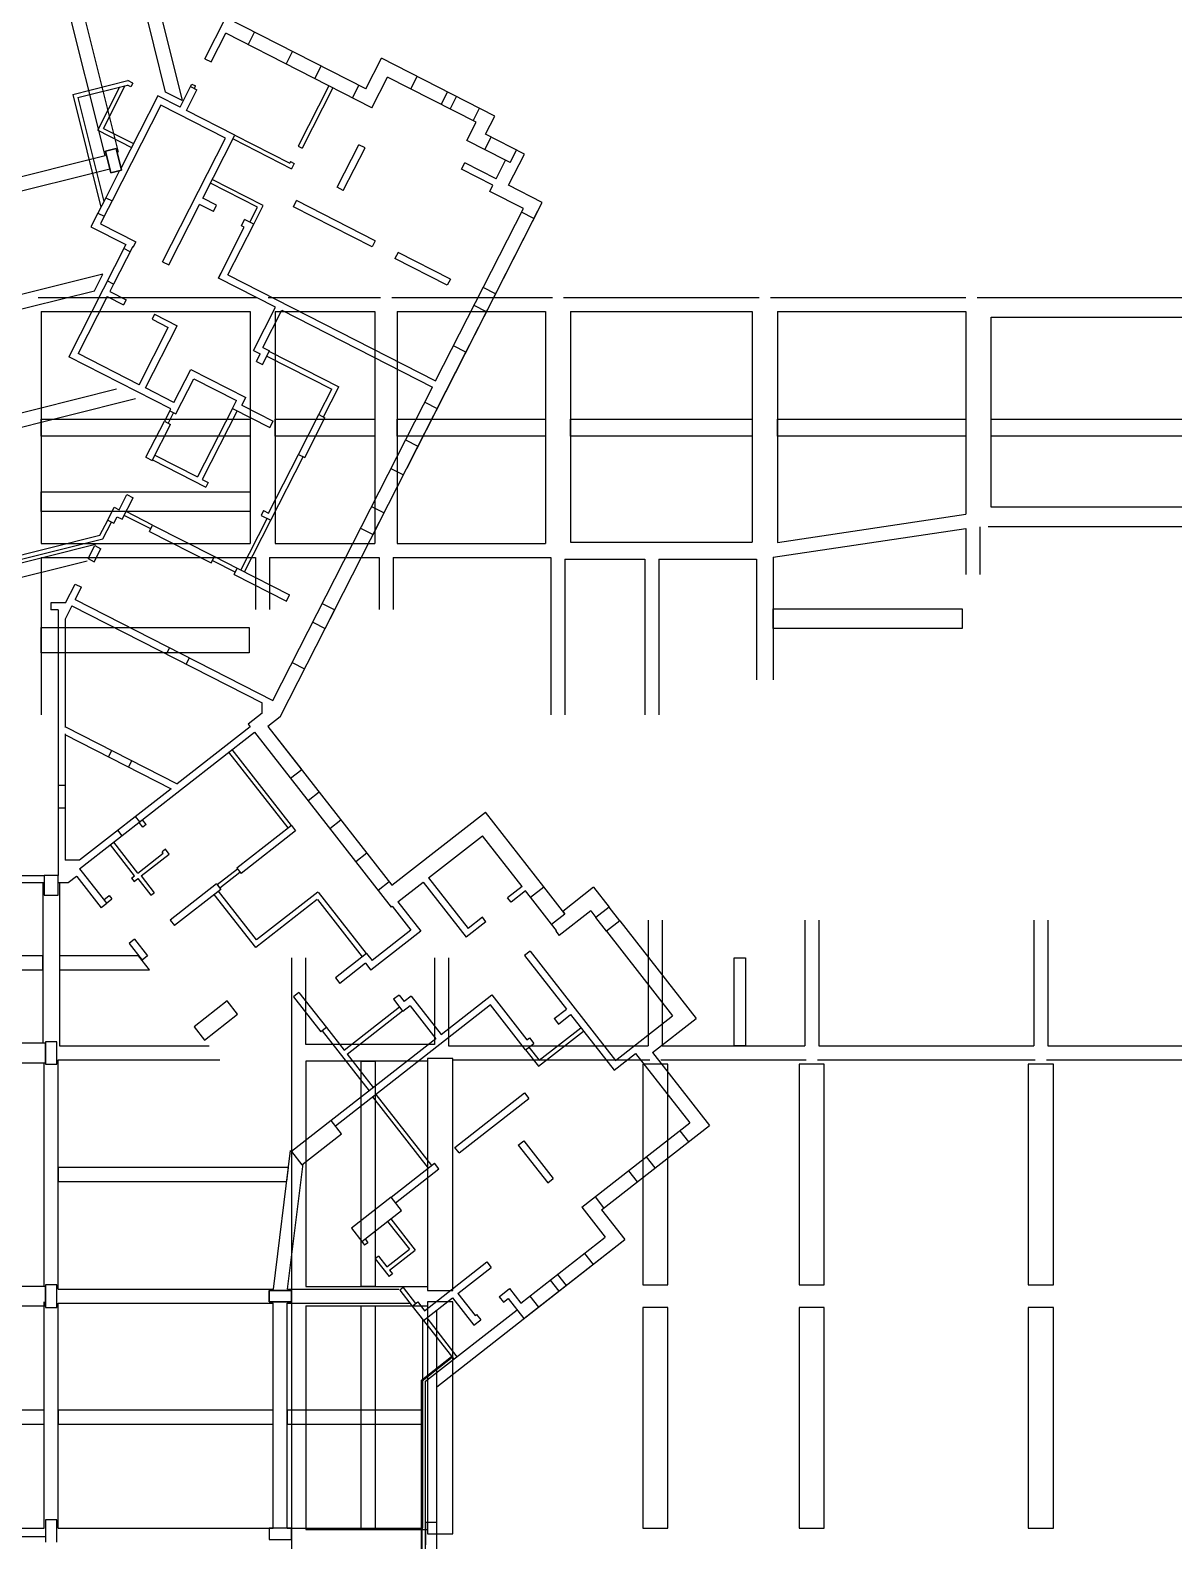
# Model space of a CAD drawing. Header units: metres. Extents: x -681087 to 1033303, y 74272 to 2630761.
# Drawn here: x 173535 to 214460, y 2200554 to 2254584 of the extents above; entities that cross this region are included whole.
import ezdxf

# ---------------------------------------------------------------- set-up
doc = ezdxf.new("R2010")
doc.units = ezdxf.units.M
for name, color, linetype in [('SKELETON_CLEAN', 7, 'Continuous'), ('SKELETON_ISOLATED', 1, 'Continuous'), ('SKELETON_ORIGINAL', 8, 'Continuous')]:
    doc.layers.add(name, color=color, linetype=linetype)

msp = doc.modelspace()

# ---------------------------------------------------------------- linework, layer by layer
at = {"layer": 'SKELETON_CLEAN'}
for p, q in [((178383, 2252373), (176926, 2258214)), ((177411, 2258335), (178973, 2252072)), ((176213, 2250101), (174350, 2257572)), ((176698, 2250222), (174835, 2257693)), ((179786, 2253566), (180535, 2255036)), ((185542, 2252485), (180535, 2255036)), ((180008, 2253453), (180531, 2254477)), ((185761, 2251812), (180531, 2254477)), ((185542, 2252485), (186101, 2253581)), ((190164, 2251511), (186101, 2253581)), ((179786, 2253566), (180008, 2253453)), ((175060, 2252288), (177034, 2252780)), ((175241, 2252178), (177016, 2252621)), ((175956, 2251006), (176744, 2252553)), ((176158, 2251071), (176937, 2252601)), ((177139, 2252558), (177016, 2252621)), ((177208, 2252691), (177034, 2252780)), ((177208, 2252691), (177139, 2252558)), ((178900, 2251829), (179277, 2252568)), ((179277, 2252568), (179323, 2252657)), ((179277, 2252568), (179500, 2252455)), ((179323, 2252657), (179456, 2252589)), ((179411, 2252500), (179456, 2252589)), ((184228, 2252593), (183130, 2250437)), ((184362, 2252525), (183263, 2250369)), ((185761, 2251812), (186319, 2252908)), ((189491, 2251292), (186319, 2252908)), ((175060, 2252288), (176067, 2248249)), ((175241, 2252178), (176170, 2248453)), ((178099, 2252237), (176786, 2249662)), ((178900, 2251829), (178099, 2252237)), ((178973, 2252072), (178383, 2252373)), ((179123, 2251715), (179500, 2252455)), ((178208, 2251901), (176464, 2248480)), ((180524, 2250721), (178208, 2251901)), ((180861, 2250830), (179123, 2251715)), ((189832, 2250860), (190164, 2251511)), ((175956, 2251006), (177159, 2250393)), ((176158, 2251071), (177227, 2250527)), ((189160, 2250642), (189491, 2251292)), ((176225, 2250258), (176613, 2250355)), ((176613, 2250355), (176807, 2249579)), ((178273, 2246301), (180524, 2250721)), ((179712, 2248576), (180861, 2250830)), ((180793, 2250696), (182886, 2249629)), ((180861, 2250830), (182821, 2249831)), ((183130, 2250437), (183263, 2250369)), ((184518, 2248966), (185295, 2250490)), ((184741, 2248853), (185517, 2250376)), ((185517, 2250376), (185295, 2250490)), ((190550, 2249933), (189160, 2250642)), ((191222, 2250152), (189832, 2250860)), ((168645, 2248214), (176213, 2250101)), ((176419, 2249482), (176225, 2250258)), ((182848, 2249885), (182821, 2249831)), ((182848, 2249885), (182982, 2249816)), ((182982, 2249816), (182886, 2249629)), ((188973, 2249614), (189087, 2249837)), ((190209, 2249265), (189087, 2249837)), ((190209, 2249265), (190550, 2249933)), ((190715, 2249849), (190550, 2249933)), ((190655, 2249038), (191222, 2250152)), ((190715, 2249849), (190942, 2250295)), ((168766, 2247729), (176382, 2249628)), ((176735, 2249561), (176242, 2248593)), ((176807, 2249579), (176419, 2249482)), ((190096, 2249042), (188973, 2249614)), ((181673, 2248250), (179984, 2249110)), ((181875, 2248315), (180053, 2249244)), ((184741, 2248853), (184518, 2248966)), ((189982, 2248820), (190096, 2249042)), ((191185, 2248207), (189982, 2248820)), ((191858, 2248425), (190655, 2249038)), ((176242, 2248593), (175960, 2248041)), ((176464, 2248480), (176183, 2247927)), ((176242, 2248593), (176464, 2248480)), ((178495, 2246188), (179599, 2248353)), ((180093, 2248101), (179599, 2248353)), ((180207, 2248324), (179712, 2248576)), ((180093, 2248101), (180207, 2248324)), ((181401, 2247715), (181673, 2248250)), ((181534, 2247647), (181875, 2248315)), ((182954, 2248265), (183068, 2248488)), ((185770, 2246830), (182954, 2248265)), ((185883, 2247053), (183068, 2248488)), ((187022, 2238935), (191858, 2248425)), ((188043, 2242041), (191185, 2248207)), ((175960, 2248041), (175711, 2247551)), ((175960, 2248041), (176183, 2247927)), ((176183, 2247927), (176047, 2247660)), ((176047, 2247660), (177321, 2247011)), ((180608, 2245830), (181534, 2247647)), ((181091, 2247592), (181204, 2247815)), ((181534, 2247647), (181204, 2247815)), ((175711, 2247551), (176958, 2246915)), ((180272, 2245720), (181198, 2247538)), ((181198, 2247538), (181091, 2247592)), ((176958, 2246915), (174915, 2242905)), ((177203, 2246846), (176518, 2245501)), ((177203, 2246846), (177230, 2246832)), ((177230, 2246832), (177321, 2247011)), ((185883, 2247053), (185770, 2246830)), ((186703, 2246635), (186590, 2246413)), ((188574, 2245682), (186703, 2246635)), ((178273, 2246301), (178495, 2246188)), ((188461, 2245459), (186590, 2246413)), ((176138, 2245856), (169637, 2244235)), ((175837, 2245266), (176138, 2245856)), ((176518, 2245501), (176295, 2245614)), ((176518, 2245501), (176386, 2245242)), ((180272, 2245720), (180363, 2245899)), ((182317, 2244678), (180272, 2245720)), ((180608, 2245830), (188043, 2242041)), ((188574, 2245682), (188461, 2245459)), ((169757, 2243750), (175837, 2245266)), ((176295, 2245064), (175251, 2243015)), ((176295, 2245064), (176879, 2244767)), ((176386, 2245242), (176970, 2244945)), ((176970, 2244945), (176879, 2244767)), ((190191, 2245155), (189746, 2245382)), ((189865, 2244514), (190191, 2245155)), ((207423, 2245019), (216892, 2245019)), ((173923, 2244519), (173923, 2236219)), ((173923, 2244519), (181403, 2244519)), ((177986, 2244427), (177895, 2244249)), ((177986, 2244427), (178792, 2244016)), ((181403, 2244519), (181403, 2236219)), ((181527, 2243128), (182317, 2244678)), ((181863, 2243237), (182539, 2244565)), ((182303, 2244519), (182303, 2236219)), ((182303, 2244519), (185873, 2244519)), ((182539, 2244565), (187930, 2241818)), ((185873, 2244519), (185873, 2236219)), ((186673, 2244519), (186673, 2236219)), ((186673, 2244519), (191973, 2244519)), ((189865, 2244514), (189419, 2244741)), ((191973, 2244519), (191973, 2236219)), ((192873, 2244519), (192873, 2236269)), ((192873, 2244519), (199373, 2244519)), ((199373, 2244519), (199373, 2236269)), ((200273, 2244519), (200273, 2236260)), ((200273, 2244519), (207022, 2244519)), ((207022, 2244519), (207022, 2237272)), ((177434, 2241902), (178478, 2243952)), ((177657, 2241789), (178792, 2244016)), ((177895, 2244249), (178478, 2243952)), ((207922, 2237519), (207922, 2244319)), ((207922, 2244319), (216692, 2244319)), ((178564, 2241046), (174915, 2242905)), ((177434, 2241902), (175251, 2243015)), ((181527, 2243128), (181767, 2243005)), ((181631, 2242738), (181767, 2243005)), ((181854, 2242625), (182104, 2243115)), ((181863, 2243237), (182104, 2243115)), ((182008, 2242928), (184325, 2241747)), ((182094, 2243097), (184580, 2241830)), ((188421, 2241680), (189129, 2243070)), ((189129, 2243070), (188684, 2243297)), ((178677, 2241269), (179281, 2242454)), ((179281, 2242454), (181255, 2241449)), ((181631, 2242738), (181854, 2242625)), ((170628, 2240257), (176627, 2241753)), ((178677, 2241269), (177657, 2241789)), ((178750, 2240862), (179390, 2242118)), ((179390, 2242118), (180918, 2241339)), ((182219, 2230609), (187930, 2241818)), ((183862, 2240838), (184325, 2241747)), ((184031, 2240752), (184580, 2241830)), ((170749, 2239772), (177306, 2241407)), ((180775, 2241059), (180918, 2241339)), ((181112, 2241168), (181255, 2241449)), ((181112, 2241168), (182225, 2240600)), ((187658, 2241284), (188103, 2241057)), ((188103, 2241057), (188421, 2241680)), ((173923, 2240069), (173923, 2240669)), ((173923, 2240669), (181403, 2240669)), ((178527, 2240975), (178337, 2240601)), ((178527, 2240975), (178564, 2241046)), ((178527, 2240975), (178750, 2240862)), ((180775, 2241059), (179525, 2238604)), ((180945, 2240972), (179694, 2238518)), ((180775, 2241059), (182112, 2240378)), ((181403, 2240669), (181403, 2240069)), ((182303, 2240069), (182303, 2240669)), ((182303, 2240669), (185873, 2240669)), ((183135, 2239413), (183862, 2240838)), ((183358, 2239299), (184084, 2240725)), ((183862, 2240838), (184084, 2240725)), ((185873, 2240669), (185873, 2240069)), ((186673, 2240069), (186673, 2240669)), ((186673, 2240669), (191973, 2240669)), ((191973, 2240669), (191973, 2240069)), ((192873, 2240069), (192873, 2240669)), ((192873, 2240669), (199373, 2240669)), ((199373, 2240669), (199373, 2240069)), ((200273, 2240069), (200273, 2240669)), ((200273, 2240669), (207022, 2240669)), ((207022, 2240669), (207022, 2240069)), ((207922, 2240069), (207922, 2240669)), ((207922, 2240669), (216692, 2240669)), ((181403, 2240069), (173923, 2240069)), ((177678, 2239309), (178337, 2240601)), ((177901, 2239195), (178559, 2240487)), ((178337, 2240601), (178559, 2240487)), ((182112, 2240378), (182225, 2240600)), ((185873, 2240069), (182303, 2240069)), ((191973, 2240069), (186673, 2240069)), ((199373, 2240069), (192873, 2240069)), ((207022, 2240069), (200273, 2240069)), ((216692, 2240069), (207922, 2240069)), ((186891, 2238678), (187413, 2239702)), ((186968, 2239929), (187413, 2239702)), ((177678, 2239309), (177901, 2239195)), ((177910, 2239213), (179821, 2238239)), ((177996, 2239383), (179525, 2238604)), ((182064, 2237310), (183135, 2239413)), ((182147, 2237055), (183305, 2239327)), ((183135, 2239413), (183358, 2239299)), ((179694, 2238518), (179908, 2238409)), ((186445, 2238905), (186891, 2238678)), ((173923, 2237369), (173923, 2238069)), ((173923, 2238069), (181403, 2238069)), ((176720, 2237429), (176997, 2237972)), ((176997, 2237972), (177220, 2237859)), ((179908, 2238409), (179821, 2238239)), ((181403, 2238069), (181403, 2237369)), ((181403, 2237369), (173923, 2237369)), ((176308, 2237061), (176542, 2237520)), ((176542, 2237520), (176720, 2237429)), ((176830, 2237093), (177220, 2237859)), ((177917, 2236881), (176968, 2237364)), ((181886, 2237401), (181799, 2237232)), ((181886, 2237401), (182064, 2237310)), ((185755, 2237550), (186201, 2237323)), ((216692, 2237519), (207922, 2237519)), ((176032, 2236518), (176308, 2237061)), ((176135, 2236389), (176442, 2236993)), ((176308, 2237061), (176531, 2236947)), ((176531, 2236947), (176652, 2237183)), ((176652, 2237183), (176830, 2237093)), ((177804, 2236658), (177917, 2236881)), ((177917, 2236881), (180127, 2235755)), ((181205, 2235206), (182147, 2237055)), ((181799, 2237232), (182147, 2237055)), ((185806, 2236548), (186201, 2237323)), ((200273, 2236260), (207022, 2237272)), ((166413, 2234120), (176032, 2236518)), ((166950, 2234099), (176135, 2236389)), ((177804, 2236658), (180013, 2235532)), ((185360, 2236775), (185806, 2236548)), ((200122, 2235731), (207022, 2236766)), ((207022, 2236766), (207022, 2235119)), ((216743, 2236819), (207822, 2236819)), ((171888, 2235207), (175869, 2236199)), ((173923, 2236219), (181403, 2236219)), ((175607, 2235684), (175845, 2236152)), ((175830, 2235571), (176068, 2236038)), ((175845, 2236152), (176068, 2236038)), ((180013, 2235532), (180127, 2235755)), ((180127, 2235755), (180947, 2235337)), ((182303, 2236219), (185873, 2236219)), ((186673, 2236219), (191973, 2236219)), ((192873, 2236269), (199373, 2236269)), ((172009, 2234722), (175568, 2235609)), ((173923, 2235719), (181602, 2235719)), ((173923, 2235719), (173923, 2230099)), ((175607, 2235684), (175830, 2235571)), ((180833, 2235115), (180947, 2235337)), ((180947, 2235337), (182818, 2234384)), ((181602, 2235719), (181602, 2233869)), ((182102, 2235719), (186022, 2235719)), ((182102, 2235719), (182102, 2233869)), ((186022, 2235719), (186022, 2233869)), ((186522, 2235719), (192172, 2235719)), ((186522, 2235719), (186522, 2233869)), ((192172, 2235719), (192172, 2230099)), ((192672, 2235669), (192672, 2230099)), ((192672, 2235669), (195528, 2235669)), ((195528, 2235669), (195528, 2230099)), ((196028, 2235669), (196028, 2230099)), ((196028, 2235669), (199522, 2235669)), ((199522, 2235669), (199522, 2231349)), ((200122, 2235731), (200122, 2231349)), ((174799, 2234099), (175144, 2234775)), ((175140, 2234216), (175367, 2234662)), ((175144, 2234775), (175367, 2234662)), ((180833, 2235115), (182704, 2234161)), ((175140, 2234216), (182219, 2230609)), ((182704, 2234161), (182818, 2234384)), ((174799, 2234099), (174268, 2234099)), ((174268, 2234099), (174268, 2233849)), ((174533, 2233849), (174268, 2233849)), ((174533, 2233849), (174533, 2224349)), ((175026, 2233994), (174783, 2233516)), ((175026, 2233994), (181837, 2230523)), ((183989, 2234084), (184435, 2233857)), ((184090, 2233180), (184435, 2233857)), ((200122, 2233184), (200122, 2233884)), ((200122, 2233884), (206882, 2233884)), ((206882, 2233884), (206882, 2233184)), ((173923, 2232319), (173923, 2233219)), ((173923, 2233219), (181372, 2233219)), ((174783, 2233516), (174783, 2229640)), ((181372, 2233219), (181372, 2232319)), ((183644, 2233407), (184090, 2233180)), ((206882, 2233184), (200122, 2233184)), ((181372, 2232319), (173923, 2232319)), ((181837, 2230155), (181837, 2230523)), ((181837, 2230155), (181339, 2229766)), ((182482, 2230025), (182041, 2229680)), ((174771, 2229393), (178574, 2227455)), ((174783, 2229415), (174783, 2224899)), ((174794, 2229662), (178791, 2227625)), ((175305, 2224585), (181566, 2229476)), ((181412, 2229673), (178791, 2227625)), ((181339, 2229766), (181412, 2229673)), ((181566, 2229476), (186454, 2223219)), ((182041, 2229680), (183250, 2228133)), ((182041, 2229680), (186479, 2224000)), ((182881, 2226144), (180766, 2228851)), ((183250, 2228133), (182856, 2227825)), ((178574, 2227455), (175302, 2224899)), ((186479, 2224000), (189824, 2226613)), ((191911, 2223942), (189824, 2226613)), ((177565, 2226078), (177433, 2226247)), ((177684, 2226170), (177551, 2226339)), ((177684, 2226170), (177565, 2226078)), ((182881, 2226144), (180927, 2224618)), ((182881, 2226144), (183035, 2225947)), ((177389, 2224436), (176527, 2225539)), ((183035, 2225947), (181081, 2224421)), ((187790, 2224263), (189721, 2225771)), ((191137, 2223959), (189721, 2225771)), ((177270, 2224343), (176409, 2225447)), ((177389, 2224436), (178295, 2225144)), ((177505, 2224336), (178505, 2225118)), ((178373, 2225287), (178255, 2225195)), ((178295, 2225144), (178255, 2225195)), ((178505, 2225118), (178373, 2225287)), ((175302, 2224899), (174783, 2224899)), ((175305, 2224585), (175398, 2224466)), ((175398, 2224466), (176272, 2223348)), ((180927, 2224618), (181081, 2224421)), ((172663, 2224349), (174033, 2224349)), ((172663, 2224099), (174033, 2224099)), ((174533, 2224349), (174033, 2224349)), ((174033, 2224349), (174033, 2223649)), ((174533, 2223649), (174533, 2224349)), ((174533, 2224099), (174895, 2224099)), ((174584, 2224099), (174584, 2218254)), ((174895, 2224099), (175188, 2224328)), ((175188, 2224328), (175201, 2224313)), ((175201, 2224313), (176075, 2223194)), ((177160, 2224257), (177270, 2224343)), ((177160, 2224257), (177253, 2224139)), ((177253, 2224139), (177386, 2224244)), ((177386, 2224244), (177857, 2223641)), ((177505, 2224336), (177976, 2223733)), ((180202, 2224051), (178547, 2222758)), ((180356, 2223854), (178701, 2222561)), ((180202, 2224051), (180356, 2223854)), ((186691, 2223404), (187593, 2224109)), ((187593, 2224109), (189132, 2222139)), ((187790, 2224263), (189206, 2222450)), ((191137, 2223959), (190621, 2223556)), ((191438, 2223573), (191911, 2223942)), ((192662, 2222981), (191911, 2223942)), ((193698, 2223929), (192595, 2223067)), ((193698, 2223929), (194252, 2223220)), ((174033, 2223649), (174533, 2223649)), ((176272, 2223348), (176075, 2223194)), ((176167, 2223481), (176364, 2223635)), ((176260, 2223363), (176457, 2223517)), ((176364, 2223635), (176457, 2223517)), ((177857, 2223641), (177976, 2223733)), ((181604, 2221777), (180123, 2223673)), ((181637, 2222044), (180273, 2223790)), ((183799, 2223492), (181604, 2221777)), ((183831, 2223759), (181637, 2222044)), ((185574, 2221561), (183856, 2223759)), ((186691, 2223404), (187510, 2222356)), ((190744, 2223398), (190621, 2223556)), ((191260, 2223801), (190744, 2223398)), ((191438, 2223573), (191260, 2223801)), ((192190, 2222611), (191438, 2223573)), ((186454, 2223219), (186494, 2223250)), ((186494, 2223250), (187159, 2222399)), ((189722, 2222854), (189206, 2222450)), ((189845, 2222696), (189722, 2222854)), ((192190, 2222611), (192662, 2222981)), ((193594, 2223087), (192468, 2222207)), ((192595, 2223067), (192662, 2222981)), ((193594, 2223087), (193779, 2222851)), ((194252, 2223220), (193779, 2222851)), ((194161, 2222362), (193779, 2222851)), ((194634, 2222732), (194252, 2223220)), ((178547, 2222758), (178701, 2222561)), ((187510, 2222356), (185725, 2220961)), ((187159, 2222399), (185768, 2221312)), ((189845, 2222696), (189132, 2222139)), ((192368, 2222383), (192190, 2222611)), ((192368, 2222383), (192344, 2222364)), ((192344, 2222364), (192468, 2222207)), ((194634, 2222732), (194161, 2222362)), ((194161, 2222362), (196525, 2219336)), ((194634, 2222732), (197367, 2219233)), ((195654, 2222754), (195654, 2218254)), ((196154, 2222754), (196154, 2218254)), ((201254, 2222754), (201254, 2218254)), ((201754, 2222754), (201754, 2218254)), ((209454, 2222754), (209454, 2218254)), ((209954, 2222754), (209954, 2218254)), ((177269, 2222071), (177072, 2221917)), ((177072, 2221917), (177540, 2221318)), ((177269, 2222071), (177737, 2221472)), ((173984, 2221477), (166334, 2221477)), ((173984, 2220977), (173984, 2221477)), ((177416, 2221477), (174584, 2221477)), ((174584, 2221477), (174584, 2220977)), ((177807, 2220977), (177416, 2221477)), ((177737, 2221472), (177540, 2221318)), ((183404, 2218304), (183404, 2221404)), ((185574, 2221561), (184459, 2220689)), ((185531, 2221210), (184613, 2220492)), ((185531, 2221210), (185725, 2220961)), ((185574, 2221561), (185768, 2221312)), ((188004, 2221404), (188004, 2218304)), ((188504, 2221404), (188504, 2218254)), ((191422, 2221644), (191225, 2221490)), ((191225, 2221490), (192722, 2219575)), ((191422, 2221644), (194476, 2217735)), ((198733, 2221404), (199133, 2221404)), ((198733, 2218254), (198733, 2221404)), ((199133, 2221404), (199133, 2218254)), ((166334, 2220977), (173984, 2220977)), ((174584, 2220977), (177807, 2220977)), ((184459, 2220689), (184613, 2220492)), ((183152, 2220170), (182955, 2220016)), ((183152, 2220170), (184137, 2218909)), ((186735, 2220075), (186538, 2219921)), ((186735, 2220075), (186919, 2219839)), ((188243, 2218665), (190051, 2220078)), ((190051, 2220078), (191307, 2218470)), ((180582, 2219862), (179400, 2218938)), ((180951, 2219389), (180582, 2219862)), ((182955, 2220016), (183940, 2218755)), ((190008, 2219727), (184456, 2215389)), ((184765, 2218105), (186747, 2219653)), ((186538, 2219921), (186876, 2219488)), ((187128, 2219685), (186876, 2219488)), ((187171, 2220036), (186919, 2219839)), ((187128, 2219685), (188046, 2218511)), ((187171, 2220036), (188243, 2218665)), ((191264, 2218119), (190008, 2219727)), ((192284, 2219234), (192722, 2219575)), ((179769, 2218466), (180951, 2219389)), ((184882, 2217955), (186864, 2219504)), ((192284, 2219234), (192438, 2219037)), ((192438, 2219037), (192875, 2219378)), ((192875, 2219378), (194433, 2217385)), ((194476, 2217735), (196525, 2219336)), ((195807, 2218014), (197367, 2219233)), ((179400, 2218938), (179769, 2218466)), ((184137, 2218909), (183940, 2218755)), ((184137, 2218909), (184765, 2218105)), ((188046, 2218511), (184303, 2215586)), ((191307, 2218470), (191402, 2218544)), ((191402, 2218544), (191556, 2218347)), ((191726, 2217528), (193337, 2218787)), ((191752, 2217739), (193245, 2218905)), ((174484, 2218404), (174084, 2218404)), ((174484, 2217604), (174484, 2218404)), ((174584, 2218254), (179934, 2218254)), ((188004, 2218304), (183404, 2218304)), ((184882, 2217955), (185812, 2216765)), ((188504, 2218254), (195654, 2218254)), ((191264, 2218119), (191556, 2218347)), ((191264, 2218119), (191726, 2217528)), ((191382, 2218212), (191752, 2217739)), ((194433, 2217385), (195197, 2217982)), ((195197, 2217982), (197137, 2215500)), ((195807, 2218014), (197839, 2215413)), ((196154, 2218254), (201254, 2218254)), ((199133, 2218254), (198733, 2218254)), ((201754, 2218254), (209454, 2218254)), ((209954, 2218254), (217654, 2218254)), ((174084, 2217604), (174484, 2217604)), ((174534, 2209554), (174534, 2217754)), ((174534, 2217754), (180325, 2217754)), ((187754, 2217704), (183404, 2217704)), ((183404, 2217704), (183404, 2209654)), ((185379, 2217704), (185879, 2217704)), ((185379, 2209654), (185379, 2217704)), ((185879, 2217704), (185879, 2209654)), ((188654, 2217804), (187754, 2217804)), ((187754, 2217804), (187754, 2209504)), ((188654, 2209504), (188654, 2217804)), ((196354, 2217604), (195454, 2217604)), ((195454, 2217604), (195454, 2209704)), ((196354, 2209704), (196354, 2217604)), ((201954, 2217604), (201054, 2217604)), ((201054, 2217604), (201054, 2209704)), ((201954, 2209704), (201954, 2217604)), ((210154, 2217604), (209254, 2217604)), ((209254, 2217604), (209254, 2209704)), ((210154, 2209704), (210154, 2217604)), ((188733, 2214626), (191224, 2216571)), ((188887, 2214429), (191377, 2216374)), ((191224, 2216571), (191377, 2216374)), ((184303, 2215586), (182884, 2214478)), ((184672, 2215114), (184303, 2215586)), ((193276, 2212483), (197137, 2215500)), ((193977, 2212397), (197839, 2215413)), ((183254, 2214005), (184672, 2215114)), ((191001, 2214703), (191198, 2214857)), ((191001, 2214703), (192054, 2213356)), ((191198, 2214857), (192251, 2213510)), ((182238, 2209554), (182853, 2214517)), ((182884, 2214478), (183254, 2214005)), ((188887, 2214429), (188733, 2214626)), ((182777, 2213904), (174534, 2213904)), ((174534, 2213904), (174534, 2213404)), ((182715, 2213404), (182777, 2213904)), ((182742, 2209554), (183298, 2214040)), ((186448, 2212840), (188008, 2214059)), ((186602, 2212643), (188162, 2213862)), ((188162, 2213862), (188008, 2214059)), ((174534, 2213404), (182715, 2213404)), ((192054, 2213356), (192251, 2213510)), ((186448, 2212840), (185030, 2211732)), ((186818, 2212367), (186448, 2212840)), ((185399, 2211259), (186818, 2212367)), ((186321, 2211980), (187103, 2210979)), ((186439, 2212072), (187313, 2210953)), ((193276, 2212483), (194113, 2211411)), ((193977, 2212397), (194815, 2211325)), ((185030, 2211732), (185399, 2211259)), ((185399, 2211259), (185504, 2211125)), ((185622, 2211217), (185504, 2211125)), ((185517, 2211352), (185622, 2211217)), ((186299, 2210351), (187103, 2210979)), ((186391, 2210233), (187313, 2210953)), ((188084, 2206066), (194815, 2211325)), ((191095, 2209053), (194113, 2211411)), ((191206, 2208505), (194815, 2211325)), ((186004, 2210729), (185886, 2210636)), ((185886, 2210636), (186378, 2210006)), ((186004, 2210729), (186299, 2210351)), ((187649, 2208785), (189879, 2210527)), ((189879, 2210527), (190033, 2210330)), ((186497, 2210098), (186378, 2210006)), ((186391, 2210233), (186497, 2210098)), ((188843, 2209401), (190033, 2210330)), ((174484, 2209704), (174084, 2209704)), ((174484, 2208904), (174484, 2209704)), ((174534, 2209554), (182238, 2209554)), ((182084, 2209104), (182084, 2209504)), ((182084, 2209504), (182884, 2209504)), ((182742, 2209554), (186731, 2209554)), ((182884, 2209504), (182884, 2209104)), ((183404, 2209654), (187753, 2209654)), ((185879, 2209654), (185379, 2209654)), ((186878, 2209610), (186760, 2209517)), ((186760, 2209517), (187206, 2208946)), ((186878, 2209610), (187324, 2209039)), ((187754, 2209504), (188654, 2209504)), ((188843, 2209401), (189459, 2208613)), ((190314, 2209281), (190688, 2209573)), ((190314, 2209281), (190468, 2209084)), ((190688, 2209573), (191095, 2209053)), ((195454, 2209704), (196354, 2209704)), ((201054, 2209704), (201954, 2209704)), ((209254, 2209704), (210154, 2209704)), ((174034, 2201002), (174034, 2209104)), ((174084, 2208904), (174484, 2208904)), ((174534, 2201004), (174534, 2209054)), ((174534, 2209054), (182234, 2209054)), ((182884, 2209104), (182084, 2209104)), ((182234, 2201004), (182234, 2209054)), ((182734, 2201004), (182734, 2209054)), ((182734, 2209054), (187122, 2209054)), ((183404, 2208954), (187753, 2208954)), ((183404, 2208954), (183404, 2200954)), ((185379, 2208954), (185879, 2208954)), ((185379, 2200954), (185379, 2208954)), ((185879, 2208954), (185879, 2200954)), ((187206, 2208946), (187403, 2209100)), ((187206, 2208946), (187606, 2208434)), ((187403, 2209100), (187649, 2208785)), ((187606, 2208434), (188646, 2209247)), ((187684, 2206261), (190960, 2208820)), ((188654, 2209104), (187754, 2209104)), ((187754, 2209104), (187754, 2200804)), ((188084, 2196391), (188084, 2208807)), ((188646, 2209247), (189416, 2208262)), ((188654, 2200804), (188654, 2209104)), ((190468, 2209084), (190645, 2209222)), ((190645, 2209222), (191206, 2208505)), ((196354, 2208904), (195454, 2208904)), ((195454, 2208904), (195454, 2201004)), ((196354, 2201004), (196354, 2208904)), ((201954, 2208904), (201054, 2208904)), ((201054, 2208904), (201054, 2201004)), ((201954, 2201004), (201954, 2208904)), ((210154, 2208904), (209254, 2208904)), ((209254, 2208904), (209254, 2201004)), ((210154, 2201004), (210154, 2208904)), ((187584, 2201004), (187584, 2208463)), ((187606, 2208434), (188690, 2207047)), ((189416, 2208262), (189664, 2208456)), ((189459, 2208613), (189510, 2208653)), ((189510, 2208653), (189664, 2208456)), ((187549, 2206289), (188625, 2207130)), ((187549, 2195638), (187549, 2206289)), ((187684, 2195871), (187684, 2206261)), ((188084, 2196391), (188084, 2206066)), ((174034, 2205229), (166434, 2205229)), ((174034, 2204729), (174034, 2205229)), ((182234, 2205229), (174534, 2205229)), ((174534, 2205229), (174534, 2204729)), ((182234, 2204729), (182234, 2205229)), ((187584, 2205229), (182734, 2205229)), ((182734, 2205229), (182734, 2204729)), ((187584, 2204729), (187584, 2205229)), ((174534, 2204729), (182234, 2204729)), ((182734, 2204729), (187584, 2204729)), ((174484, 2201304), (174084, 2201304)), ((174084, 2201304), (174084, 2200504)), ((174484, 2200504), (174484, 2201304)), ((188084, 2201204), (187684, 2201204)), ((187684, 2201204), (187684, 2200404)), ((188084, 2200404), (188084, 2201204)), ((166434, 2201002), (174034, 2201002)), ((174534, 2201004), (182234, 2201004)), ((182884, 2201004), (182084, 2201004)), ((182084, 2201004), (182084, 2200604)), ((182734, 2201004), (187584, 2201004)), ((182884, 2200604), (182884, 2201004)), ((183404, 2200954), (187754, 2200954)), ((185879, 2200954), (185379, 2200954)), ((187754, 2200804), (188654, 2200804)), ((195454, 2201004), (196354, 2201004)), ((201054, 2201004), (201954, 2201004)), ((209254, 2201004), (210154, 2201004)), ((182084, 2200604), (182884, 2200604))]:
    msp.add_line(p, q, dxfattribs=at)
at = {"layer": 'SKELETON_ISOLATED'}
for p, q in [((181341, 2254064), (181568, 2254510)), ((182696, 2253374), (182923, 2253820)), ((183716, 2252854), (183943, 2253300)), ((185070, 2252164), (185297, 2252610)), ((187157, 2252482), (187384, 2252927)), ((188244, 2251928), (188471, 2252373)), ((188565, 2251764), (188792, 2252210)), ((189384, 2251347), (189611, 2251792)), ((189806, 2250313), (190033, 2250758)), ((191562, 2247846), (191117, 2248073)), ((177108, 2246659), (176885, 2246772)), ((173822, 2245019), (181652, 2245019)), ((182052, 2245019), (186072, 2245019)), ((186472, 2245019), (192222, 2245019)), ((192622, 2245019), (199622, 2245019)), ((200022, 2245019), (207022, 2245019)), ((178661, 2240907), (178470, 2240533)), ((177849, 2236747), (176900, 2237231)), ((181071, 2235274), (182013, 2237123)), ((207522, 2236819), (207522, 2235119)), ((180059, 2235621), (180878, 2235204)), ((178408, 2232271), (178521, 2232493)), ((179120, 2231908), (179234, 2232130)), ((182909, 2231964), (183354, 2231737)), ((176342, 2228593), (176456, 2228815)), ((182763, 2226052), (180648, 2228759)), ((177055, 2228229), (177168, 2228452)), ((174783, 2227564), (174533, 2227564)), ((183878, 2227329), (183484, 2227021)), ((174783, 2226764), (174533, 2226764)), ((177457, 2226265), (177303, 2226462)), ((184657, 2226332), (184263, 2226025)), ((176826, 2225773), (176672, 2225970)), ((185580, 2225150), (185186, 2224843)), ((180223, 2224024), (180948, 2224590)), ((180316, 2223905), (181041, 2224472)), ((173984, 2224099), (173984, 2218354)), ((186387, 2224118), (185993, 2223810)), ((185424, 2221444), (183824, 2223492)), ((182904, 2186424), (182904, 2221404)), ((183987, 2218792), (185662, 2216648)), ((174084, 2218354), (166284, 2218354)), ((174084, 2218029), (174084, 2217979)), ((166284, 2217654), (174084, 2217654)), ((174034, 2209654), (174034, 2217654)), ((188654, 2217754), (195704, 2217754)), ((196104, 2217754), (201304, 2217754)), ((201704, 2217754), (209504, 2217754)), ((209904, 2217754), (217704, 2217754)), ((185788, 2216430), (187780, 2213881)), ((185906, 2216522), (187898, 2213973)), ((196782, 2215222), (197090, 2214828)), ((195584, 2214287), (195892, 2213893)), ((194946, 2213788), (195254, 2213394)), ((193748, 2212852), (194056, 2212458)), ((193372, 2210832), (193680, 2210438)), ((192143, 2209872), (192451, 2209478)), ((192411, 2210081), (192719, 2209687)), ((174084, 2209654), (166284, 2209654)), ((174084, 2209329), (174084, 2209279)), ((191418, 2209306), (191726, 2208911)), ((166284, 2208954), (174084, 2208954)), ((187724, 2208527), (188808, 2207139)), ((166284, 2200704), (174084, 2200704))]:
    msp.add_line(p, q, dxfattribs=at)
at = {"layer": 'SKELETON_ORIGINAL'}
for p, q in [((178383, 2252373), (176926, 2258214)), ((177411, 2258335), (178973, 2252072)), ((176213, 2250101), (174350, 2257572)), ((176698, 2250222), (174835, 2257693)), ((179786, 2253566), (180535, 2255036)), ((185542, 2252485), (180535, 2255036)), ((180008, 2253453), (180531, 2254477)), ((185761, 2251812), (180531, 2254477)), ((181341, 2254064), (181568, 2254510)), ((182696, 2253374), (182923, 2253820)), ((185542, 2252485), (186101, 2253581)), ((190164, 2251511), (186101, 2253581)), ((179786, 2253566), (180008, 2253453)), ((183716, 2252854), (183943, 2253300)), ((175060, 2252288), (177034, 2252780)), ((175241, 2252178), (177016, 2252621)), ((175956, 2251006), (176744, 2252553)), ((176158, 2251071), (176937, 2252601)), ((177139, 2252558), (177016, 2252621)), ((177208, 2252691), (177034, 2252780)), ((177208, 2252691), (177139, 2252558)), ((178900, 2251829), (179277, 2252568)), ((179277, 2252568), (179323, 2252657)), ((179277, 2252568), (179500, 2252455)), ((179323, 2252657), (179456, 2252589)), ((179411, 2252500), (179456, 2252589)), ((184228, 2252593), (183130, 2250437)), ((184362, 2252525), (183263, 2250369)), ((185070, 2252164), (185297, 2252610)), ((185761, 2251812), (186319, 2252908)), ((189491, 2251292), (186319, 2252908)), ((187157, 2252482), (187384, 2252927)), ((175060, 2252288), (176067, 2248249)), ((175241, 2252178), (176170, 2248453)), ((178099, 2252237), (176786, 2249662)), ((178900, 2251829), (178099, 2252237)), ((178973, 2252072), (178383, 2252373)), ((179123, 2251715), (179500, 2252455)), ((188244, 2251928), (188471, 2252373)), ((188565, 2251764), (188792, 2252210)), ((178208, 2251901), (176464, 2248480)), ((180524, 2250721), (178208, 2251901)), ((180861, 2250830), (179123, 2251715)), ((189384, 2251347), (189611, 2251792)), ((189832, 2250860), (190164, 2251511)), ((175956, 2251006), (177159, 2250393)), ((176158, 2251071), (177227, 2250527)), ((189160, 2250642), (189491, 2251292)), ((176225, 2250258), (176613, 2250355)), ((176613, 2250355), (176225, 2250258)), ((176613, 2250355), (176225, 2250258)), ((176613, 2250355), (176807, 2249579)), ((176807, 2249579), (176613, 2250355)), ((176807, 2249579), (176613, 2250355)), ((178273, 2246301), (180524, 2250721)), ((179712, 2248576), (180861, 2250830)), ((180793, 2250696), (182886, 2249629)), ((180861, 2250830), (182821, 2249831)), ((183130, 2250437), (183263, 2250369)), ((184518, 2248966), (185295, 2250490)), ((184741, 2248853), (185517, 2250376)), ((185517, 2250376), (185295, 2250490)), ((190550, 2249933), (189160, 2250642)), ((189806, 2250313), (190033, 2250758)), ((191222, 2250152), (189832, 2250860)), ((168645, 2248214), (176213, 2250101)), ((176419, 2249482), (176225, 2250258)), ((176225, 2250258), (176419, 2249482)), ((176225, 2250258), (176419, 2249482)), ((182848, 2249885), (182821, 2249831)), ((182848, 2249885), (182982, 2249816)), ((182982, 2249816), (182886, 2249629)), ((188973, 2249614), (189087, 2249837)), ((190209, 2249265), (189087, 2249837)), ((190209, 2249265), (190550, 2249933)), ((190715, 2249849), (190550, 2249933)), ((190655, 2249038), (191222, 2250152)), ((190715, 2249849), (190942, 2250295)), ((168766, 2247729), (176382, 2249628)), ((176735, 2249561), (176242, 2248593)), ((176807, 2249579), (176419, 2249482)), ((176419, 2249482), (176807, 2249579)), ((176419, 2249482), (176807, 2249579)), ((190096, 2249042), (188973, 2249614)), ((181673, 2248250), (179984, 2249110)), ((181875, 2248315), (180053, 2249244)), ((184741, 2248853), (184518, 2248966)), ((189982, 2248820), (190096, 2249042)), ((191185, 2248207), (189982, 2248820)), ((191858, 2248425), (190655, 2249038)), ((176242, 2248593), (175960, 2248041)), ((176464, 2248480), (176183, 2247927)), ((176242, 2248593), (176464, 2248480)), ((178495, 2246188), (179599, 2248353)), ((180093, 2248101), (179599, 2248353)), ((180207, 2248324), (179712, 2248576)), ((180093, 2248101), (180207, 2248324)), ((181401, 2247715), (181673, 2248250)), ((181534, 2247647), (181875, 2248315)), ((182482, 2230025), (191858, 2248425)), ((182954, 2248265), (183068, 2248488)), ((185770, 2246830), (182954, 2248265)), ((185883, 2247053), (183068, 2248488)), ((188043, 2242041), (191185, 2248207)), ((191562, 2247846), (191858, 2248425)), ((175960, 2248041), (175711, 2247551)), ((175960, 2248041), (176183, 2247927)), ((176183, 2247927), (176047, 2247660)), ((176047, 2247660), (177321, 2247011)), ((180608, 2245830), (181534, 2247647)), ((181091, 2247592), (181204, 2247815)), ((181534, 2247647), (181204, 2247815)), ((191562, 2247846), (191117, 2248073)), ((175711, 2247551), (176958, 2246915)), ((180272, 2245720), (181198, 2247538)), ((181198, 2247538), (181091, 2247592)), ((176958, 2246915), (174915, 2242905)), ((177203, 2246846), (176518, 2245501)), ((177108, 2246659), (176885, 2246772)), ((177203, 2246846), (177230, 2246832)), ((177230, 2246832), (177321, 2247011)), ((185883, 2247053), (185770, 2246830)), ((186703, 2246635), (186590, 2246413)), ((188574, 2245682), (186703, 2246635)), ((178273, 2246301), (178495, 2246188)), ((188461, 2245459), (186590, 2246413)), ((176138, 2245856), (169637, 2244235)), ((175837, 2245266), (176138, 2245856)), ((176518, 2245501), (176295, 2245614)), ((176518, 2245501), (176386, 2245242)), ((180272, 2245720), (180363, 2245899)), ((182317, 2244678), (180272, 2245720)), ((180608, 2245830), (188043, 2242041)), ((188574, 2245682), (188461, 2245459)), ((169757, 2243750), (175837, 2245266)), ((173822, 2245019), (181652, 2245019)), ((176295, 2245064), (175251, 2243015)), ((176295, 2245064), (176879, 2244767)), ((176386, 2245242), (176970, 2244945)), ((176970, 2244945), (176879, 2244767)), ((182052, 2245019), (186072, 2245019)), ((186472, 2245019), (192222, 2245019)), ((190191, 2245155), (189746, 2245382)), ((189865, 2244514), (190191, 2245155)), ((192622, 2245019), (199622, 2245019)), ((200022, 2245019), (207022, 2245019)), ((207423, 2245019), (216892, 2245019)), ((173923, 2244519), (173923, 2236219)), ((173923, 2244519), (181403, 2244519)), ((177986, 2244427), (177895, 2244249)), ((177986, 2244427), (178792, 2244016)), ((181403, 2244519), (181403, 2236219)), ((181527, 2243128), (182317, 2244678)), ((181863, 2243237), (182539, 2244565)), ((182303, 2244519), (182303, 2236219)), ((182303, 2244519), (185873, 2244519)), ((182539, 2244565), (187930, 2241818)), ((185873, 2244519), (185873, 2236219)), ((186673, 2244519), (186673, 2236219)), ((186673, 2244519), (191973, 2244519)), ((189865, 2244514), (189419, 2244741)), ((191973, 2244519), (191973, 2236219)), ((192873, 2244519), (192873, 2236269)), ((192873, 2244519), (199373, 2244519)), ((199373, 2244519), (199373, 2236269)), ((200273, 2244519), (200273, 2236260)), ((200273, 2244519), (207022, 2244519)), ((207022, 2244519), (207022, 2237272)), ((177434, 2241902), (178478, 2243952)), ((177657, 2241789), (178792, 2244016)), ((177895, 2244249), (178478, 2243952)), ((207922, 2237519), (207922, 2244319)), ((207922, 2244319), (216692, 2244319)), ((178564, 2241046), (174915, 2242905)), ((177434, 2241902), (175251, 2243015)), ((181527, 2243128), (181767, 2243005)), ((181631, 2242738), (181767, 2243005)), ((181854, 2242625), (182104, 2243115)), ((181863, 2243237), (182104, 2243115)), ((182008, 2242928), (184325, 2241747)), ((182094, 2243097), (184580, 2241830)), ((188421, 2241680), (189129, 2243070)), ((189129, 2243070), (188684, 2243297)), ((178677, 2241269), (179281, 2242454)), ((179281, 2242454), (181255, 2241449)), ((181631, 2242738), (181854, 2242625)), ((170628, 2240257), (176627, 2241753)), ((178677, 2241269), (177657, 2241789)), ((178750, 2240862), (179390, 2242118)), ((179390, 2242118), (180918, 2241339)), ((182219, 2230609), (187930, 2241818)), ((183862, 2240838), (184325, 2241747)), ((184031, 2240752), (184580, 2241830)), ((170749, 2239772), (177306, 2241407)), ((180775, 2241059), (180918, 2241339)), ((181112, 2241168), (181255, 2241449)), ((181112, 2241168), (182225, 2240600)), ((187658, 2241284), (188103, 2241057)), ((188103, 2241057), (188421, 2241680)), ((173923, 2240069), (173923, 2240669)), ((173923, 2240669), (181403, 2240669)), ((178527, 2240975), (178337, 2240601)), ((178661, 2240907), (178470, 2240533)), ((178527, 2240975), (178564, 2241046)), ((178527, 2240975), (178750, 2240862)), ((180775, 2241059), (179525, 2238604)), ((180945, 2240972), (179694, 2238518)), ((180775, 2241059), (182112, 2240378)), ((181403, 2240669), (181403, 2240069)), ((182303, 2240069), (182303, 2240669)), ((182303, 2240669), (185873, 2240669)), ((183135, 2239413), (183862, 2240838)), ((183358, 2239299), (184084, 2240725)), ((183862, 2240838), (184084, 2240725)), ((185873, 2240669), (185873, 2240069)), ((186673, 2240069), (186673, 2240669)), ((186673, 2240669), (191973, 2240669)), ((191973, 2240669), (191973, 2240069)), ((192873, 2240069), (192873, 2240669)), ((192873, 2240669), (199373, 2240669)), ((199373, 2240669), (199373, 2240069)), ((200273, 2240069), (200273, 2240669)), ((200273, 2240669), (207022, 2240669)), ((207022, 2240669), (207022, 2240069)), ((207922, 2240069), (207922, 2240669)), ((207922, 2240669), (216692, 2240669)), ((181403, 2240069), (173923, 2240069)), ((177678, 2239309), (178337, 2240601)), ((177901, 2239195), (178559, 2240487)), ((178337, 2240601), (178559, 2240487)), ((182112, 2240378), (182225, 2240600)), ((185873, 2240069), (182303, 2240069)), ((191973, 2240069), (186673, 2240069)), ((199373, 2240069), (192873, 2240069)), ((207022, 2240069), (200273, 2240069)), ((216692, 2240069), (207922, 2240069)), ((186891, 2238678), (187413, 2239702)), ((186968, 2239929), (187413, 2239702)), ((177678, 2239309), (177901, 2239195)), ((177910, 2239213), (179821, 2238239)), ((177996, 2239383), (179525, 2238604)), ((182064, 2237310), (183135, 2239413)), ((182147, 2237055), (183305, 2239327)), ((183135, 2239413), (183358, 2239299)), ((179694, 2238518), (179908, 2238409)), ((186445, 2238905), (186891, 2238678)), ((173923, 2237369), (173923, 2238069)), ((173923, 2238069), (181403, 2238069)), ((176720, 2237429), (176997, 2237972)), ((176997, 2237972), (177220, 2237859)), ((179908, 2238409), (179821, 2238239)), ((181403, 2238069), (181403, 2237369)), ((181403, 2237369), (173923, 2237369)), ((176308, 2237061), (176542, 2237520)), ((176542, 2237520), (176720, 2237429)), ((176830, 2237093), (177220, 2237859)), ((177917, 2236881), (176968, 2237364)), ((181886, 2237401), (181799, 2237232)), ((181886, 2237401), (182064, 2237310)), ((185755, 2237550), (186201, 2237323)), ((216692, 2237519), (207922, 2237519)), ((176032, 2236518), (176308, 2237061)), ((176135, 2236389), (176442, 2236993)), ((176308, 2237061), (176531, 2236947)), ((176531, 2236947), (176652, 2237183)), ((176652, 2237183), (176830, 2237093)), ((177849, 2236747), (176900, 2237231)), ((177804, 2236658), (177917, 2236881)), ((177917, 2236881), (180127, 2235755)), ((181071, 2235274), (182013, 2237123)), ((181205, 2235206), (182147, 2237055)), ((181799, 2237232), (182147, 2237055)), ((185806, 2236548), (186201, 2237323)), ((200273, 2236260), (207022, 2237272)), ((166413, 2234120), (176032, 2236518)), ((166950, 2234099), (176135, 2236389)), ((177804, 2236658), (180013, 2235532)), ((185360, 2236775), (185806, 2236548)), ((200122, 2235731), (207022, 2236766)), ((207022, 2236766), (207022, 2235119)), ((207522, 2236819), (207522, 2235119)), ((216743, 2236819), (207822, 2236819)), ((171888, 2235207), (175869, 2236199)), ((173923, 2236219), (181403, 2236219)), ((175607, 2235684), (175845, 2236152)), ((175830, 2235571), (176068, 2236038)), ((175845, 2236152), (176068, 2236038)), ((180013, 2235532), (180127, 2235755)), ((180127, 2235755), (180947, 2235337)), ((182303, 2236219), (185873, 2236219)), ((186673, 2236219), (191973, 2236219)), ((192873, 2236269), (199373, 2236269)), ((172009, 2234722), (175568, 2235609)), ((173923, 2235719), (181602, 2235719)), ((173923, 2235719), (173923, 2230099)), ((175607, 2235684), (175830, 2235571)), ((180059, 2235621), (180878, 2235204)), ((180833, 2235115), (180947, 2235337)), ((180947, 2235337), (182818, 2234384)), ((181602, 2235719), (181602, 2233869)), ((182102, 2235719), (186022, 2235719)), ((182102, 2235719), (182102, 2233869)), ((186022, 2235719), (186022, 2233869)), ((186522, 2235719), (192172, 2235719)), ((186522, 2235719), (186522, 2233869)), ((192172, 2235719), (192172, 2230099)), ((192672, 2235669), (192672, 2230099)), ((192672, 2235669), (195528, 2235669)), ((195528, 2235669), (195528, 2230099)), ((196028, 2235669), (196028, 2230099)), ((196028, 2235669), (199522, 2235669)), ((199522, 2235669), (199522, 2231349)), ((200122, 2235731), (200122, 2231349)), ((174799, 2234099), (175144, 2234775)), ((175140, 2234216), (175367, 2234662)), ((175144, 2234775), (175367, 2234662)), ((180833, 2235115), (182704, 2234161)), ((175140, 2234216), (182219, 2230609)), ((182704, 2234161), (182818, 2234384)), ((174799, 2234099), (174268, 2234099)), ((174268, 2234099), (174268, 2233849)), ((174533, 2233849), (174268, 2233849)), ((174533, 2233849), (174533, 2224349)), ((175026, 2233994), (174783, 2233516)), ((175026, 2233994), (181837, 2230523)), ((183989, 2234084), (184435, 2233857)), ((184090, 2233180), (184435, 2233857)), ((200122, 2233184), (200122, 2233884)), ((200122, 2233884), (206882, 2233884)), ((206882, 2233884), (206882, 2233184)), ((173923, 2232319), (173923, 2233219)), ((173923, 2233219), (181372, 2233219)), ((174783, 2233516), (174783, 2229640)), ((181372, 2233219), (181372, 2232319)), ((183644, 2233407), (184090, 2233180)), ((206882, 2233184), (200122, 2233184)), ((181372, 2232319), (173923, 2232319)), ((178408, 2232271), (178521, 2232493)), ((179120, 2231908), (179234, 2232130)), ((182909, 2231964), (183354, 2231737)), ((181837, 2230155), (181837, 2230523)), ((181837, 2230155), (181339, 2229766)), ((182482, 2230025), (182041, 2229680)), ((174771, 2229393), (178574, 2227455)), ((174783, 2229415), (174783, 2224899)), ((174794, 2229662), (178791, 2227625)), ((175305, 2224585), (181566, 2229476)), ((181412, 2229673), (178791, 2227625)), ((181339, 2229766), (181412, 2229673)), ((181566, 2229476), (186454, 2223219)), ((182041, 2229680), (183250, 2228133)), ((182041, 2229680), (186479, 2224000)), ((176342, 2228593), (176456, 2228815)), ((182763, 2226052), (180648, 2228759)), ((182881, 2226144), (180766, 2228851)), ((177055, 2228229), (177168, 2228452)), ((183250, 2228133), (182856, 2227825)), ((174783, 2227564), (174533, 2227564)), ((178574, 2227455), (175302, 2224899)), ((183878, 2227329), (183484, 2227021)), ((174783, 2226764), (174533, 2226764)), ((186479, 2224000), (189824, 2226613)), ((191911, 2223942), (189824, 2226613)), ((177457, 2226265), (177303, 2226462)), ((177565, 2226078), (177433, 2226247)), ((177684, 2226170), (177551, 2226339)), ((177684, 2226170), (177565, 2226078)), ((182881, 2226144), (180927, 2224618)), ((182881, 2226144), (183035, 2225947)), ((184657, 2226332), (184263, 2226025)), ((177389, 2224436), (176527, 2225539)), ((176826, 2225773), (176672, 2225970)), ((183035, 2225947), (181081, 2224421)), ((187790, 2224263), (189721, 2225771)), ((191137, 2223959), (189721, 2225771)), ((177270, 2224343), (176409, 2225447)), ((177389, 2224436), (178295, 2225144)), ((177505, 2224336), (178505, 2225118)), ((178373, 2225287), (178255, 2225195)), ((178295, 2225144), (178255, 2225195)), ((178505, 2225118), (178373, 2225287)), ((185580, 2225150), (185186, 2224843)), ((175302, 2224899), (174783, 2224899)), ((175305, 2224585), (175398, 2224466)), ((175398, 2224466), (176272, 2223348)), ((180223, 2224024), (180948, 2224590)), ((180316, 2223905), (181041, 2224472)), ((180927, 2224618), (181081, 2224421)), ((172663, 2224349), (174033, 2224349)), ((172663, 2224099), (174033, 2224099)), ((173984, 2224099), (173984, 2218354)), ((174533, 2224349), (174033, 2224349)), ((174033, 2224349), (174033, 2223649)), ((174533, 2223649), (174533, 2224349)), ((174533, 2224099), (174895, 2224099)), ((174584, 2224099), (174584, 2218254)), ((174895, 2224099), (175188, 2224328)), ((175188, 2224328), (175201, 2224313)), ((175201, 2224313), (176075, 2223194)), ((177160, 2224257), (177270, 2224343)), ((177160, 2224257), (177253, 2224139)), ((177253, 2224139), (177386, 2224244)), ((177386, 2224244), (177857, 2223641)), ((177505, 2224336), (177976, 2223733)), ((180202, 2224051), (178547, 2222758)), ((180356, 2223854), (178701, 2222561)), ((180202, 2224051), (180356, 2223854)), ((186387, 2224118), (185993, 2223810)), ((186691, 2223404), (187593, 2224109)), ((187593, 2224109), (189132, 2222139)), ((187790, 2224263), (189206, 2222450)), ((191137, 2223959), (190621, 2223556)), ((191438, 2223573), (191911, 2223942)), ((192662, 2222981), (191911, 2223942)), ((193698, 2223929), (192595, 2223067)), ((193698, 2223929), (194252, 2223220)), ((174033, 2223649), (174533, 2223649)), ((176272, 2223348), (176075, 2223194)), ((176167, 2223481), (176364, 2223635)), ((176260, 2223363), (176457, 2223517)), ((176364, 2223635), (176457, 2223517)), ((177857, 2223641), (177976, 2223733)), ((181604, 2221777), (180123, 2223673)), ((181637, 2222044), (180273, 2223790)), ((183799, 2223492), (181604, 2221777)), ((183831, 2223759), (181637, 2222044)), ((185424, 2221444), (183824, 2223492)), ((185574, 2221561), (183856, 2223759)), ((186691, 2223404), (187510, 2222356)), ((190744, 2223398), (190621, 2223556)), ((191260, 2223801), (190744, 2223398)), ((191438, 2223573), (191260, 2223801)), ((192190, 2222611), (191438, 2223573)), ((186454, 2223219), (186494, 2223250)), ((186494, 2223250), (187159, 2222399)), ((189722, 2222854), (189206, 2222450)), ((189845, 2222696), (189722, 2222854)), ((192190, 2222611), (192662, 2222981)), ((193594, 2223087), (192468, 2222207)), ((192595, 2223067), (192662, 2222981)), ((193594, 2223087), (193779, 2222851)), ((194252, 2223220), (193779, 2222851)), ((194161, 2222362), (193779, 2222851)), ((194634, 2222732), (194252, 2223220)), ((178547, 2222758), (178701, 2222561)), ((187510, 2222356), (185725, 2220961)), ((187159, 2222399), (185768, 2221312)), ((189845, 2222696), (189132, 2222139)), ((192368, 2222383), (192190, 2222611)), ((192368, 2222383), (192344, 2222364)), ((192344, 2222364), (192468, 2222207)), ((194634, 2222732), (194161, 2222362)), ((194161, 2222362), (196525, 2219336)), ((194634, 2222732), (197367, 2219233)), ((195654, 2222754), (195654, 2218254)), ((196154, 2222754), (196154, 2218254)), ((201254, 2222754), (201254, 2218254)), ((201754, 2222754), (201754, 2218254)), ((209454, 2222754), (209454, 2218254)), ((209954, 2222754), (209954, 2218254)), ((177269, 2222071), (177072, 2221917)), ((177072, 2221917), (177540, 2221318)), ((177269, 2222071), (177737, 2221472)), ((173984, 2221477), (166334, 2221477)), ((173984, 2220977), (173984, 2221477)), ((177416, 2221477), (174584, 2221477)), ((174584, 2221477), (174584, 2220977)), ((177807, 2220977), (177416, 2221477)), ((177737, 2221472), (177540, 2221318)), ((182904, 2186424), (182904, 2221404)), ((183404, 2218304), (183404, 2221404)), ((185574, 2221561), (184459, 2220689)), ((185531, 2221210), (184613, 2220492)), ((185531, 2221210), (185725, 2220961)), ((185574, 2221561), (185768, 2221312)), ((188004, 2221404), (188004, 2218304)), ((188504, 2221404), (188504, 2218254)), ((191422, 2221644), (191225, 2221490)), ((191225, 2221490), (192722, 2219575)), ((191422, 2221644), (194476, 2217735)), ((198733, 2221404), (199133, 2221404)), ((198733, 2218254), (198733, 2221404)), ((199133, 2221404), (199133, 2218254)), ((166334, 2220977), (173984, 2220977)), ((174584, 2220977), (177807, 2220977)), ((184459, 2220689), (184613, 2220492)), ((183152, 2220170), (182955, 2220016)), ((183152, 2220170), (184137, 2218909)), ((186735, 2220075), (186538, 2219921)), ((186735, 2220075), (186919, 2219839)), ((188243, 2218665), (190051, 2220078)), ((190051, 2220078), (191307, 2218470)), ((180582, 2219862), (179400, 2218938)), ((180951, 2219389), (180582, 2219862)), ((182955, 2220016), (183940, 2218755)), ((190008, 2219727), (184456, 2215389)), ((184765, 2218105), (186747, 2219653)), ((186538, 2219921), (186876, 2219488)), ((187128, 2219685), (186876, 2219488)), ((187171, 2220036), (186919, 2219839)), ((187128, 2219685), (188046, 2218511)), ((187171, 2220036), (188243, 2218665)), ((191264, 2218119), (190008, 2219727)), ((192284, 2219234), (192722, 2219575)), ((179769, 2218466), (180951, 2219389)), ((184882, 2217955), (186864, 2219504)), ((192284, 2219234), (192438, 2219037)), ((192438, 2219037), (192875, 2219378)), ((192875, 2219378), (194433, 2217385)), ((194476, 2217735), (196525, 2219336)), ((195807, 2218014), (197367, 2219233)), ((179400, 2218938), (179769, 2218466)), ((184137, 2218909), (183940, 2218755)), ((183987, 2218792), (185662, 2216648)), ((184137, 2218909), (184765, 2218105)), ((188046, 2218511), (184303, 2215586)), ((191307, 2218470), (191402, 2218544)), ((191402, 2218544), (191556, 2218347)), ((191726, 2217528), (193337, 2218787)), ((191752, 2217739), (193245, 2218905)), ((174084, 2218354), (166284, 2218354)), ((174484, 2218404), (174084, 2218404)), ((174084, 2218404), (174084, 2217604)), ((174084, 2217654), (174084, 2218354)), ((174484, 2217604), (174484, 2218404)), ((174584, 2218254), (179934, 2218254)), ((188004, 2218304), (183404, 2218304)), ((184882, 2217955), (185812, 2216765)), ((188504, 2218254), (195654, 2218254)), ((191264, 2218119), (191556, 2218347)), ((191264, 2218119), (191726, 2217528)), ((191382, 2218212), (191752, 2217739)), ((194433, 2217385), (195197, 2217982)), ((195197, 2217982), (197137, 2215500)), ((195807, 2218014), (197839, 2215413)), ((196154, 2218254), (201254, 2218254)), ((199133, 2218254), (198733, 2218254)), ((201754, 2218254), (209454, 2218254)), ((209954, 2218254), (217654, 2218254)), ((166284, 2217654), (174084, 2217654)), ((174034, 2209654), (174034, 2217654)), ((174084, 2217604), (174484, 2217604)), ((174534, 2209554), (174534, 2217754)), ((174534, 2217754), (180325, 2217754)), ((187754, 2217704), (183404, 2217704)), ((183404, 2217704), (183404, 2209654)), ((185379, 2217704), (185879, 2217704)), ((185379, 2209654), (185379, 2217704)), ((185879, 2217704), (185879, 2209654)), ((188654, 2217804), (187754, 2217804)), ((187754, 2217804), (187754, 2209504)), ((188654, 2209504), (188654, 2217804)), ((188654, 2217754), (195704, 2217754)), ((196354, 2217604), (195454, 2217604)), ((195454, 2217604), (195454, 2209704)), ((196104, 2217754), (201304, 2217754)), ((196354, 2209704), (196354, 2217604)), ((201954, 2217604), (201054, 2217604)), ((201054, 2217604), (201054, 2209704)), ((201704, 2217754), (209504, 2217754)), ((201954, 2209704), (201954, 2217604)), ((210154, 2217604), (209254, 2217604)), ((209254, 2217604), (209254, 2209704)), ((209904, 2217754), (217704, 2217754)), ((210154, 2209704), (210154, 2217604)), ((185788, 2216430), (187780, 2213881)), ((185906, 2216522), (187898, 2213973)), ((188733, 2214626), (191224, 2216571)), ((188887, 2214429), (191377, 2216374)), ((191224, 2216571), (191377, 2216374)), ((184303, 2215586), (182884, 2214478)), ((184672, 2215114), (184303, 2215586)), ((193276, 2212483), (197137, 2215500)), ((193977, 2212397), (197839, 2215413)), ((196782, 2215222), (197090, 2214828)), ((183254, 2214005), (184672, 2215114)), ((191001, 2214703), (191198, 2214857)), ((191001, 2214703), (192054, 2213356)), ((191198, 2214857), (192251, 2213510)), ((182238, 2209554), (182853, 2214517)), ((182884, 2214478), (183254, 2214005)), ((188887, 2214429), (188733, 2214626)), ((195584, 2214287), (195892, 2213893)), ((182777, 2213904), (174534, 2213904)), ((174534, 2213904), (174534, 2213404)), ((182715, 2213404), (182777, 2213904)), ((182742, 2209554), (183298, 2214040)), ((186448, 2212840), (188008, 2214059)), ((186602, 2212643), (188162, 2213862)), ((188162, 2213862), (188008, 2214059)), ((194946, 2213788), (195254, 2213394)), ((174534, 2213404), (182715, 2213404)), ((192054, 2213356), (192251, 2213510)), ((186448, 2212840), (185030, 2211732)), ((186818, 2212367), (186448, 2212840)), ((193748, 2212852), (194056, 2212458)), ((185399, 2211259), (186818, 2212367)), ((186321, 2211980), (187103, 2210979)), ((186439, 2212072), (187313, 2210953)), ((193276, 2212483), (194113, 2211411)), ((193977, 2212397), (194815, 2211325)), ((185030, 2211732), (185399, 2211259)), ((185399, 2211259), (185504, 2211125)), ((185622, 2211217), (185504, 2211125)), ((185517, 2211352), (185622, 2211217)), ((186299, 2210351), (187103, 2210979)), ((186391, 2210233), (187313, 2210953)), ((188084, 2206066), (194815, 2211325)), ((191095, 2209053), (194113, 2211411)), ((191206, 2208505), (194815, 2211325)), ((186004, 2210729), (185886, 2210636)), ((185886, 2210636), (186378, 2210006)), ((186004, 2210729), (186299, 2210351)), ((187649, 2208785), (189879, 2210527)), ((189879, 2210527), (190033, 2210330)), ((193372, 2210832), (193680, 2210438)), ((186497, 2210098), (186378, 2210006)), ((186391, 2210233), (186497, 2210098)), ((188843, 2209401), (190033, 2210330)), ((192143, 2209872), (192451, 2209478)), ((192411, 2210081), (192719, 2209687)), ((174084, 2209654), (166284, 2209654)), ((174484, 2209704), (174084, 2209704)), ((174084, 2209704), (174084, 2208904)), ((174084, 2208954), (174084, 2209654)), ((174484, 2208904), (174484, 2209704)), ((174534, 2209554), (182238, 2209554)), ((182084, 2209104), (182084, 2209504)), ((182084, 2209504), (182884, 2209504)), ((182884, 2209504), (182084, 2209504)), ((182084, 2209504), (182084, 2209104)), ((182742, 2209554), (186731, 2209554)), ((182884, 2209504), (182884, 2209104)), ((182884, 2209104), (182884, 2209504)), ((183404, 2209654), (187753, 2209654)), ((185879, 2209654), (185379, 2209654)), ((186878, 2209610), (186760, 2209517)), ((186760, 2209517), (187206, 2208946)), ((186878, 2209610), (187324, 2209039)), ((187754, 2209504), (188654, 2209504)), ((188843, 2209401), (189459, 2208613)), ((190314, 2209281), (190688, 2209573)), ((190314, 2209281), (190468, 2209084)), ((190688, 2209573), (191095, 2209053)), ((191418, 2209306), (191726, 2208911)), ((195454, 2209704), (196354, 2209704)), ((201054, 2209704), (201954, 2209704)), ((209254, 2209704), (210154, 2209704)), ((166284, 2208954), (174084, 2208954)), ((174034, 2201002), (174034, 2209104)), ((174084, 2208904), (174484, 2208904)), ((174534, 2201004), (174534, 2209054)), ((174534, 2209054), (182234, 2209054)), ((182884, 2209104), (182084, 2209104)), ((182084, 2209104), (182884, 2209104)), ((182234, 2201004), (182234, 2209054)), ((182734, 2201004), (182734, 2209054)), ((182734, 2209054), (187122, 2209054)), ((183404, 2208954), (187753, 2208954)), ((183404, 2208954), (183404, 2200954)), ((185379, 2208954), (185879, 2208954)), ((185379, 2200954), (185379, 2208954)), ((185879, 2208954), (185879, 2200954)), ((187206, 2208946), (187403, 2209100)), ((187206, 2208946), (187606, 2208434)), ((187403, 2209100), (187649, 2208785)), ((187606, 2208434), (188646, 2209247)), ((187684, 2206261), (190960, 2208820)), ((188654, 2209104), (187754, 2209104)), ((187754, 2209104), (187754, 2200804)), ((188084, 2196391), (188084, 2208807)), ((188646, 2209247), (189416, 2208262)), ((188654, 2200804), (188654, 2209104)), ((190468, 2209084), (190645, 2209222)), ((190645, 2209222), (191206, 2208505)), ((196354, 2208904), (195454, 2208904)), ((195454, 2208904), (195454, 2201004)), ((196354, 2201004), (196354, 2208904)), ((201954, 2208904), (201054, 2208904)), ((201054, 2208904), (201054, 2201004)), ((201954, 2201004), (201954, 2208904)), ((210154, 2208904), (209254, 2208904)), ((209254, 2208904), (209254, 2201004)), ((210154, 2201004), (210154, 2208904)), ((187584, 2201004), (187584, 2208463)), ((187606, 2208434), (188690, 2207047)), ((187724, 2208527), (188808, 2207139)), ((189416, 2208262), (189664, 2208456)), ((189459, 2208613), (189510, 2208653)), ((189510, 2208653), (189664, 2208456)), ((187534, 2206296), (188616, 2207142)), ((187564, 2206281), (188635, 2207118)), ((187534, 2195612), (187534, 2206296)), ((187564, 2195664), (187564, 2206281)), ((187684, 2195871), (187684, 2206261)), ((188084, 2196391), (188084, 2206066)), ((174034, 2205229), (166434, 2205229)), ((174034, 2204729), (174034, 2205229)), ((182234, 2205229), (174534, 2205229)), ((174534, 2205229), (174534, 2204729)), ((182234, 2204729), (182234, 2205229)), ((187584, 2205229), (182734, 2205229)), ((182734, 2205229), (182734, 2204729)), ((187584, 2204729), (187584, 2205229)), ((166434, 2204729), (174034, 2204729)), ((174534, 2204729), (182234, 2204729)), ((182734, 2204729), (187584, 2204729)), ((174484, 2201304), (174084, 2201304)), ((174084, 2201304), (174084, 2200504)), ((174484, 2200504), (174484, 2201304)), ((188084, 2201204), (187684, 2201204)), ((187684, 2201204), (187684, 2200404)), ((188084, 2200404), (188084, 2201204)), ((166284, 2200704), (174084, 2200704)), ((166434, 2201002), (174034, 2201002)), ((174534, 2201004), (182234, 2201004)), ((182884, 2201004), (182084, 2201004)), ((182084, 2201004), (182084, 2200604)), ((182734, 2201004), (187584, 2201004)), ((182884, 2200604), (182884, 2201004)), ((183404, 2200954), (187754, 2200954)), ((185879, 2200954), (185379, 2200954)), ((187754, 2200804), (188654, 2200804)), ((195454, 2201004), (196354, 2201004)), ((201054, 2201004), (201954, 2201004)), ((209254, 2201004), (210154, 2201004)), ((182084, 2200604), (182884, 2200604))]:
    msp.add_line(p, q, dxfattribs=at)

doc.saveas('drawing.dxf')
